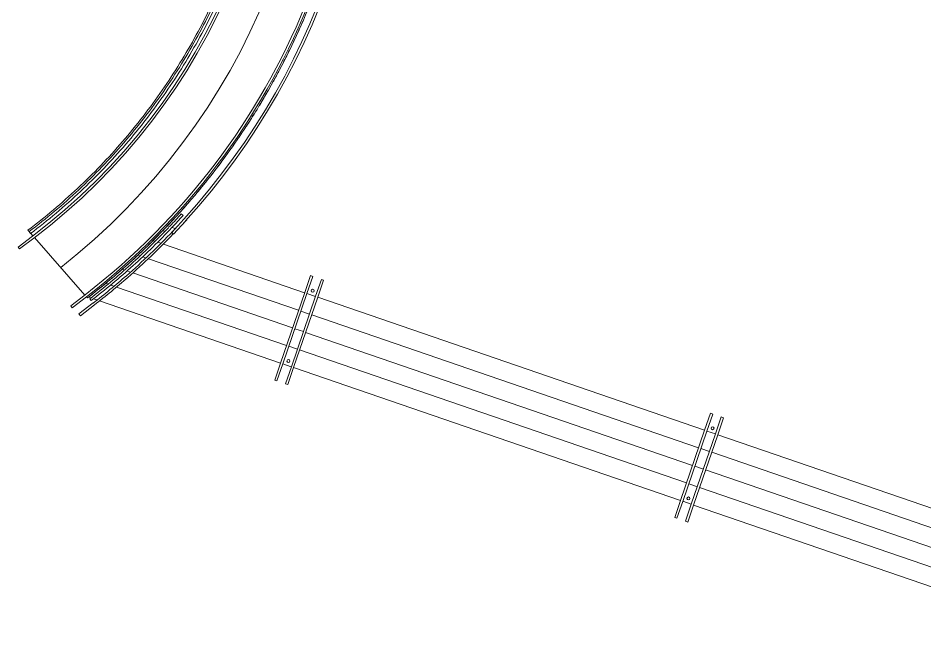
# Model space of a CAD drawing. Header units: millimetres. Extents: x -106764 to 80178, y -104573 to 57950.
# Drawn here: x 34470 to 49605, y -57146 to -46743 of the extents above; entities that cross this region are included whole.
import ezdxf

# ---------------------------------------------------------------- set-up
doc = ezdxf.new("R2010")
doc.units = ezdxf.units.MM
doc.header["$LTSCALE"] = 100
for name, color, linetype, lineweight in [('A----004E-N', 4, 'Continuous', 13), ('A-44B---E-N', 1, 'Continuous', 9), ('A-45BY--E-N', 1, 'Continuous', 9), ('A-45CA--E-N', 1, 'Continuous', 9)]:
    doc.layers.add(name, color=color, linetype=linetype, lineweight=lineweight)

# ---------------------------------------------------------------- blocks, each defined once
blk = doc.blocks.new('A-40_P0010_Ej modellerat_dwg_Railing - Railing-1568527-A-40-P-010-10184553-A-40_P0010')
at = {"layer": 'A-45BY--E-N'}
for p, q in [((246706, 210106), (246738, 210130)), ((256311, 206161), (256317, 206121))]:
    blk.add_line(p, q, dxfattribs=at)
for points in [[(246706, 210106), (246925, 209816), (247394, 209259), (248182, 208502), (249046, 207834), (249976, 207260), (250962, 206789), (251992, 206425), (253055, 206172), (254138, 206033), (255231, 206010), (255956, 206071), (256317, 206121)], [(246738, 210130), (246956, 209841), (247423, 209286), (248209, 208533), (249069, 207867), (249996, 207296), (250977, 206826), (252003, 206463), (253062, 206211), (254141, 206073), (255229, 206050), (255952, 206111), (256311, 206161)]]:
    blk.add_open_spline(points, degree=3, dxfattribs=at)
blk = doc.blocks.new('A-40_P0010_Ej modellerat_dwg_Handrail Type - Handrail_Internal_-V30-A-40-P-010-10184555-A-40_P0010')
at = {"layer": 'A-45BY--E-N'}
for p, q in [((256504, 204769), (256776, 204807)), ((256510, 204730), (256782, 204768))]:
    blk.add_line(p, q, dxfattribs=at)
at = {"layer": 'A-45BY--E-N', "flags": 128}
blk.add_lwpolyline([(245684, 209196), (245501, 209434), (245469, 209409), (245652, 209171)], dxfattribs=at)
at = {"layer": 'A-45BY--E-N'}
for radius in [11675, 11635]:
    blk.add_arc((254903, 216294), radius, 217.5921, 277.9121, dxfattribs=at)
blk = doc.blocks.new('A-40_P0010_Ej modellerat_dwg_Handrail Type - Handrail_Internal_-V63-A-40-P-010-10184702-A-40_P0010')
at = {"layer": 'A-45BY--E-N', "flags": 128}
for points in [[(246662, 210073), (246481, 210312), (246449, 210288), (246630, 210049)], [(257883, 206408), (258170, 206495), (258181, 206457), (257894, 206370)]]:
    blk.add_lwpolyline(points, dxfattribs=at)
at = {"layer": 'A-45BY--E-N'}
for centre, radius, start, end in [((254903, 216294), 10365, 217.0481, 277.9121), ((254903, 216294), 10325, 217.0481, 277.9121), ((254907, 216269), 10300, 277.9085, 286.7932), ((254907, 216269), 10340, 277.9085, 286.7932)]:
    blk.add_arc(centre, radius, start, end, dxfattribs=at)
blk = doc.blocks.new('A-40_P0010_Ej modellerat_dwg_Handrail Type - Handrail_Internal_-V64-A-40-P-010-10184703-A-40_P0010')
at = {"layer": 'A-45BY--E-N'}
blk.add_line((256531, 204581), (256803, 204619), dxfattribs=at)
at = {"layer": 'A-45BY--E-N', "flags": 128}
for points in [[(246946, 207546), (246724, 207748), (246697, 207718), (246919, 207516)], [(256830, 204603), (256833, 204583), (256536, 204542)]]:
    blk.add_lwpolyline(points, dxfattribs=at)
at = {"layer": 'A-45BY--E-N'}
for radius in [11865, 11825]:
    blk.add_arc((254903, 216294), radius, 227.7112, 277.9121, dxfattribs=at)
blk = doc.blocks.new('A-40_P0010_Ej modellerat_dwg_Handrail Type - Handrail_Internal_-V76-A-40-P-010-10184716-A-40_P0010')
at = {"layer": 'A-45BY--E-N', "flags": 128}
blk.add_lwpolyline([(245721, 205529), (244546, 205933), (244262, 206030), (244249, 205992), (244533, 205895), (245708, 205491), (245992, 205394), (246005, 205432)], close=True, dxfattribs=at)
blk = doc.blocks.new('A-40_P0010_Ej modellerat_dwg_Handrail Type - Handrail_Internal_-V77-A-40-P-010-10184717-A-40_P0010')
at = {"layer": 'A-45BY--E-N', "flags": 128}
blk.add_lwpolyline([(245659, 205349), (244484, 205752), (244200, 205850), (244187, 205812), (244471, 205715), (245646, 205311), (245929, 205214), (245942, 205251)], close=True, dxfattribs=at)
blk = doc.blocks.new('A-40_P0010_Ej modellerat_dwg_Handrail Type - Handrail_Internal_-V78-A-40-P-010-10184718-A-40_P0010')
at = {"layer": 'A-45BY--E-N', "flags": 128}
blk.add_lwpolyline([(243425, 198853), (242252, 199256), (241969, 199353), (241956, 199316), (242239, 199218), (243412, 198815), (243696, 198718), (243709, 198756)], close=True, dxfattribs=at)
blk = doc.blocks.new('A-40_P0010_Ej modellerat_dwg_Handrail Type - Handrail_Internal_-V79-A-40-P-010-10184719-A-40_P0010')
at = {"layer": 'A-45BY--E-N', "flags": 128}
blk.add_lwpolyline([(243363, 198673), (242191, 199076), (241907, 199173), (241894, 199135), (242178, 199038), (243350, 198635), (243634, 198538), (243647, 198576)], close=True, dxfattribs=at)
blk = doc.blocks.new('A-40_P0010_Ej modellerat_dwg_Supports 1 - Supports 1-4647361-A-40-P-010-10184726-A-40_P0010')
at = {"layer": 'A-45BY--E-N'}
for start, end in [(0, 180), (180, 0)]:
    blk.add_arc((243459, 198721), 25, start, end, dxfattribs=at)
blk = doc.blocks.new('A-40_P0010_Ej modellerat_dwg_Supports 2 - Supports 1-4647455-A-40-P-010-10184727-A-40_P0010')
at = {"layer": 'A-45BY--E-N'}
for start, end in [(0, 180), (180, 0)]:
    blk.add_arc((242287, 199123), 25, start, end, dxfattribs=at)
blk = doc.blocks.new('A-40_P0010_Ej modellerat_dwg_Supports 3 - Supports 1-4647571-A-40-P-010-10184728-A-40_P0010')
at = {"layer": 'A-45BY--E-N'}
for start, end in [(0, 180), (180, 0)]:
    blk.add_arc((245752, 205397), 25, start, end, dxfattribs=at)
blk = doc.blocks.new('A-40_P0010_Ej modellerat_dwg_Supports 4 - Supports 1-4647580-A-40-P-010-10184729-A-40_P0010')
at = {"layer": 'A-45BY--E-N'}
for start, end in [(0, 180), (180, 0)]:
    blk.add_arc((244580, 205800), 25, start, end, dxfattribs=at)
blk = doc.blocks.new('A-40_P0010_Ej modellerat_dwg_Railing - Railing-4702468-A-40-P-010-10184745-A-40_P0010')
at = {"layer": 'A-45BY--E-N'}
for p, q in [((245587, 209091), (245619, 209116)), ((247032, 207590), (247005, 207560))]:
    blk.add_line(p, q, dxfattribs=at)
for radius in [11775, 11735]:
    blk.add_arc((254903, 216294), radius, 226.5518, 227.8776, dxfattribs=at)
for points in [[(245587, 209091), (245773, 208852), (246162, 208387), (246585, 207953), (246805, 207745)], [(245619, 209116), (245800, 208881), (246181, 208426), (246595, 208001), (246809, 207796)], [(246822, 207784), (246826, 207781), (246829, 207777), (246833, 207774)]]:
    blk.add_open_spline(points, degree=3, dxfattribs=at)
blk = doc.blocks.new('A-40_P0010_Ej modellerat_dwg_Handrail Type - Handrail_Internal_-V92-A-40-P-010-10184746-A-40_P0010')
at = {"layer": 'A-45BY--E-N'}
blk.add_line((246747, 207731), (246846, 207637), dxfattribs=at)
at = {"layer": 'A-45BY--E-N', "flags": 128}
for points in [[(245548, 209061), (245364, 209298), (245333, 209274), (245516, 209036)], [(246940, 207498), (246937, 207495), (246818, 207608)]]:
    blk.add_lwpolyline(points, dxfattribs=at)
at = {"layer": 'A-45BY--E-N'}
for points, knots in [([(245518, 209037), (245664, 208848), (246039, 208392), (246448, 207965), (246701, 207722)], [-0.1230915, -0.1230915, -0.1230915, -0.1230915, -0.0624512, 0.0261793, 0.0261793, 0.0261793, 0.0261793]), ([(245546, 209060), (245693, 208871), (246072, 208409), (246486, 207977), (246746, 207730)], [-0.1230915, -0.1230915, -0.1230915, -0.1230915, -0.0624512, 0.0285092, 0.0285092, 0.0285092, 0.0285092])]:
    blk.add_open_spline(points, degree=3, knots=knots, dxfattribs=at)

msp = doc.modelspace()

# ---------------------------------------------------------------- linework, layer by layer
at = {"layer": 'A----004E-N'}
msp.add_arc((28340.2, -42159.1), 11100, 308.03911, 7.91211, dxfattribs=at)
at = {"layer": 'A-44B---E-N'}
for p, q in [((36757.3, -50465.5), (36720.5, -50452.8)), ((36851.3, -50497.8), (36799.2, -50479.9)), ((39252.6, -51322.6), (36893.9, -50512.4)), ((36469.2, -50694.3), (36506.4, -50707.1)), ((36548.9, -50721.7), (36601.9, -50739.9)), ((36645.2, -50754.7), (39151.9, -51615.8)), ((36206.6, -50931.9), (36244.4, -50944.8)), ((36287.6, -50959.7), (36341.5, -50978.2)), ((36385.6, -50993.3), (39051.2, -51909)), ((35932.2, -51165.4), (35970.6, -51178.6)), ((36014.5, -51193.7), (36069.5, -51212.6)), ((36114.3, -51227.9), (38950.5, -52202.2)), ((35645.2, -51394.6), (35684.4, -51408)), ((35729.2, -51423.4), (35785.3, -51442.7)), ((35830.5, -51458.2), (38849.8, -52495.3)), ((39432.9, -51384.5), (39290.5, -51335.6)), ((45929.3, -53616), (39470.8, -51397.5)), ((39189.8, -51628.8), (39332.2, -51677.7)), ((39370, -51690.7), (45828.6, -53909.2)), ((39089.1, -51922), (39231.5, -51970.9)), ((39269.3, -51983.9), (45727.9, -54202.4)), ((38988.4, -52215.2), (39130.8, -52264.1)), ((39168.6, -52277.1), (45627.2, -54495.6)), ((38887.6, -52508.3), (39030.1, -52557.3)), ((39067.9, -52570.3), (45526.5, -54788.7)), ((46109.6, -53677.9), (45967.1, -53629)), ((52790.9, -55972.9), (46147.4, -53690.9)), ((45866.4, -53922.2), (46008.9, -53971.1)), ((46046.7, -53984.1), (52690.2, -56266.1)), ((45765.7, -54215.4), (45908.2, -54264.3)), ((45946, -54277.3), (52589.5, -56559.3)), ((45665, -54508.6), (45807.5, -54557.5)), ((45845.3, -54570.5), (52488.8, -56852.5)), ((45564.3, -54801.7), (45706.8, -54850.7)), ((45744.6, -54863.7), (52388.1, -57145.7))]:
    msp.add_line(p, q, dxfattribs=at)
for start, end in [(313.00707, 314.7137), (311.27291, 313.00707), (309.50819, 311.27291), (307.70945, 309.50819)]:
    msp.add_arc((28488.8, -42138.4), 11700, start, end, dxfattribs=at)
for points, knots in [([(38358.2, -48422.1), (38425.1, -48317.1), (38751, -47786.7), (39260.6, -46786.3), (39596.7, -45846.8), (39734.2, -45368.1)], [-0.5625, -0.5625, -0.5625, -0.5625, -0.5, -0.25, 0, 0, 0, 0]), ([(36720.5, -50452.8), (37074.5, -50102.3), (37654.4, -49449.8), (38157.6, -48737.1), (38358.2, -48422.1)], [-1, -1, -1, -1, -0.75, -0.5625, -0.5625, -0.5625, -0.5625])]:
    msp.add_open_spline(points, degree=3, knots=knots, dxfattribs=at)
at = {"layer": 'A-45CA--E-N'}
for p, q in [((36961, -50207.6), (36991.9, -50218.3)), ((37038.9, -50234.4), (37091, -50252.3)), ((34653.9, -50301.9), (34634.1, -50279.4)), ((34716.7, -50373.4), (34680.4, -50332)), ((36930.2, -50288.5), (36894.3, -50295.2)), ((35583, -51360.4), (34743.2, -50403.6)), ((35625.9, -51409.4), (35609.4, -51390.6))]:
    msp.add_line(p, q, dxfattribs=at)
for points in [[(34634.1, -50279.4), (34922.4, -50061.8), (35475.8, -49595.9), (36227.1, -48813), (36891.2, -47954.9), (37460.5, -47031.3), (37928.7, -46052.4), (38290.5, -45029.5), (38541.8, -43973.9), (38679.7, -42897.7), (38702.8, -41812.9), (38641.4, -41092.1), (38591.7, -40734.4)], [(39068.7, -47133.9), (39125.7, -47013.1), (39180.8, -46891.3), (39233.6, -46768.6)], [(38891.2, -47493.8), (38933.8, -47411.1), (38975.4, -47327.9), (39016, -47244.2)], [(38497.3, -48198), (38539.1, -48129), (38580.2, -48059.5), (38620.6, -47989.6)], [(38280.6, -48542.4), (38324.9, -48474.6), (38368.5, -48406.4), (38411.4, -48337.8)], [(37779.6, -49249.7), (37841.2, -49169.2), (37901.8, -49087.9), (37961.3, -49005.9)], [(37468.7, -49638.4), (37554.4, -49535.9), (37638.3, -49431.9), (37720.4, -49326.4)], [(37206.3, -49941.9), (37273, -49867.4), (37338.8, -49792), (37403.6, -49715.7)], [(36932.9, -50237), (36992.3, -50175), (37051, -50112.4), (37109, -50049.2)], [(36592.6, -50577.5), (36669.1, -50504), (36744.6, -50429.5), (36819.1, -50354)], [(35969.6, -51134.4), (36069.7, -51051.2), (36168.3, -50966.3), (36265.6, -50879.8)], [(35625.9, -51409.4), (35735.8, -51324.8), (35844.1, -51238.3), (35950.9, -51149.9)]]:
    msp.add_open_spline(points, degree=3, dxfattribs=at)
for points, knots in [([(38700.8, -47848.5), (38731.7, -47793.2), (38771.7, -47720.3), (38810.9, -47647), (38820.1, -47629.6)], [0.40487104, 0.40487104, 0.40487104, 0.40487104, 0.421124184, 0.426185355, 0.426185355, 0.426185355, 0.426185355]), ([(38046.1, -48887.3), (38082, -48836.4), (38130.7, -48766.3), (38178.6, -48695.7), (38191.5, -48676.5)], [0.299884104, 0.299884104, 0.299884104, 0.299884104, 0.315843138, 0.321770531, 0.321770531, 0.321770531, 0.321770531]), ([(36292.6, -50855.6), (36383.3, -50774.5), (36482.1, -50683.2), (36579.3, -50590.3), (36588.6, -50581.4)], [0.074093009, 0.074093009, 0.074093009, 0.074093009, 0.105281046, 0.108580132, 0.108580132, 0.108580132, 0.108580132])]:
    msp.add_open_spline(points, degree=3, knots=knots, dxfattribs=at)

# ---------------------------------------------------------------- block references
at = {"rotation": 90.00000000000001}
for name in ['A-40_P0010_Ej modellerat_dwg_Handrail Type - Handrail_Internal_-V63-A-40-P-010-10184702-A-40_P0010', 'A-40_P0010_Ej modellerat_dwg_Handrail Type - Handrail_Internal_-V64-A-40-P-010-10184703-A-40_P0010', 'A-40_P0010_Ej modellerat_dwg_Handrail Type - Handrail_Internal_-V30-A-40-P-010-10184555-A-40_P0010', 'A-40_P0010_Ej modellerat_dwg_Railing - Railing-1568527-A-40-P-010-10184553-A-40_P0010', 'A-40_P0010_Ej modellerat_dwg_Railing - Railing-4702468-A-40-P-010-10184745-A-40_P0010', 'A-40_P0010_Ej modellerat_dwg_Handrail Type - Handrail_Internal_-V92-A-40-P-010-10184746-A-40_P0010', 'A-40_P0010_Ej modellerat_dwg_Handrail Type - Handrail_Internal_-V76-A-40-P-010-10184716-A-40_P0010', 'A-40_P0010_Ej modellerat_dwg_Handrail Type - Handrail_Internal_-V77-A-40-P-010-10184717-A-40_P0010', 'A-40_P0010_Ej modellerat_dwg_Supports 3 - Supports 1-4647571-A-40-P-010-10184728-A-40_P0010', 'A-40_P0010_Ej modellerat_dwg_Supports 4 - Supports 1-4647580-A-40-P-010-10184729-A-40_P0010', 'A-40_P0010_Ej modellerat_dwg_Handrail Type - Handrail_Internal_-V78-A-40-P-010-10184718-A-40_P0010', 'A-40_P0010_Ej modellerat_dwg_Handrail Type - Handrail_Internal_-V79-A-40-P-010-10184719-A-40_P0010', 'A-40_P0010_Ej modellerat_dwg_Supports 1 - Supports 1-4647361-A-40-P-010-10184726-A-40_P0010', 'A-40_P0010_Ej modellerat_dwg_Supports 2 - Supports 1-4647455-A-40-P-010-10184727-A-40_P0010']:
    msp.add_blockref(name, (244782.4, -297041.2), dxfattribs=at)

doc.saveas('drawing.dxf')
